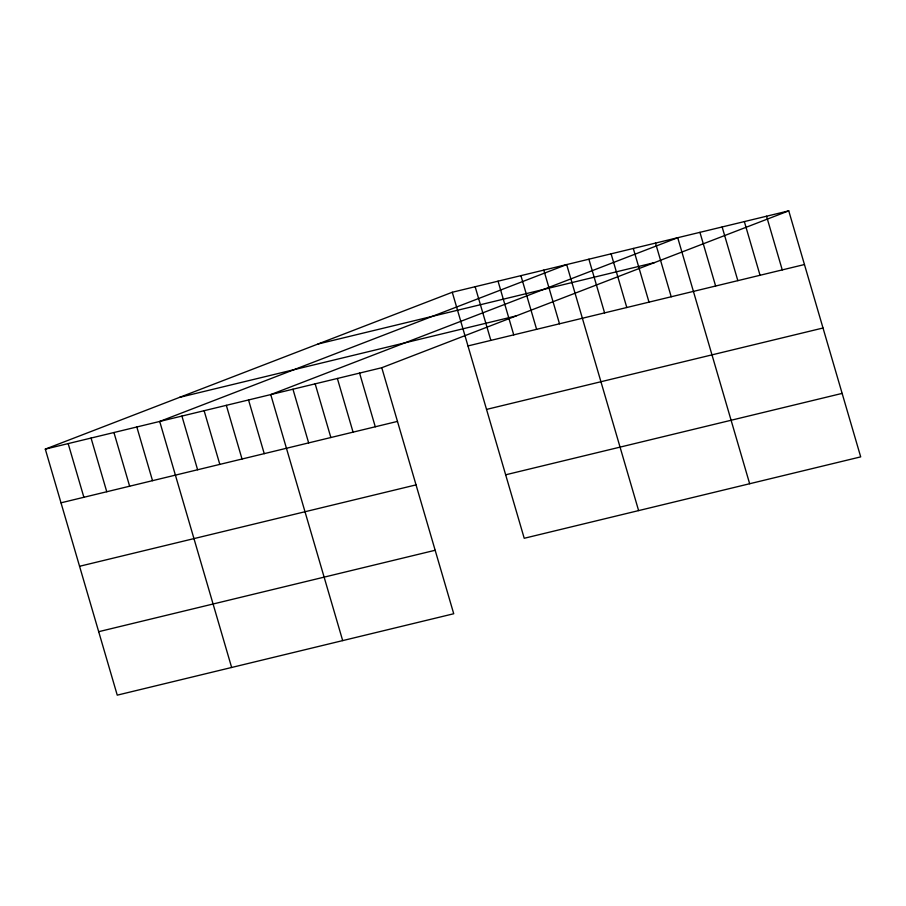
<?xml version="1.0" encoding="UTF-8"?>
<svg xmlns="http://www.w3.org/2000/svg" width="906" height="906" viewBox="0 0 906 906"><rect width="100%" height="100%" fill="white"/><g stroke="black" fill="none" stroke-linecap="round" stroke-linejoin="round"><path stroke-width="1.36" d="M788.752 210.849L381.777 367.723L453.725 613.747L117.248 695.151L45.3 449.127L452.275 292.253L788.752 210.849L860.7 456.873L524.223 538.277L452.275 292.253M317.972 344.02L654.46 262.615M179.603 397.36L516.08 315.956M467.972 345.933L804.46 264.529M45.3 449.127L381.777 367.723M60.996 502.819L397.485 421.403M486.533 409.41L823.022 328.006M79.558 566.284L416.047 484.88M505.661 474.801L842.138 393.397M98.686 631.686L435.163 550.27M766.544 216.217L782.252 269.897M744.347 221.585L760.043 275.277M722.139 226.964L737.835 280.645M699.93 232.332L715.627 286.024M749.658 483.736L677.722 237.712L270.747 394.586L342.683 640.61M655.514 243.08L671.21 296.772M633.305 248.459L649.002 302.14M611.097 253.827L626.793 307.508M588.889 259.195L604.585 312.887M638.617 510.599L566.68 264.575L159.705 421.449L231.642 667.473M543.793 270.113L559.5 323.793M520.916 275.651L536.612 329.331M498.04 281.177L513.736 334.869M475.152 286.715L490.859 340.407M359.58 373.091L375.277 426.783M337.372 378.47L353.068 432.151M315.163 383.838L330.86 437.53M292.955 389.218L308.652 442.898M248.538 399.965L264.235 453.646M226.33 405.333L242.027 459.014M204.122 410.701L219.818 464.393M181.913 416.08L197.61 469.761M136.829 426.986L152.525 480.678M113.941 432.524L129.637 486.205M91.064 438.062L106.761 491.743M68.177 443.6L83.884 497.281"/></g></svg>
